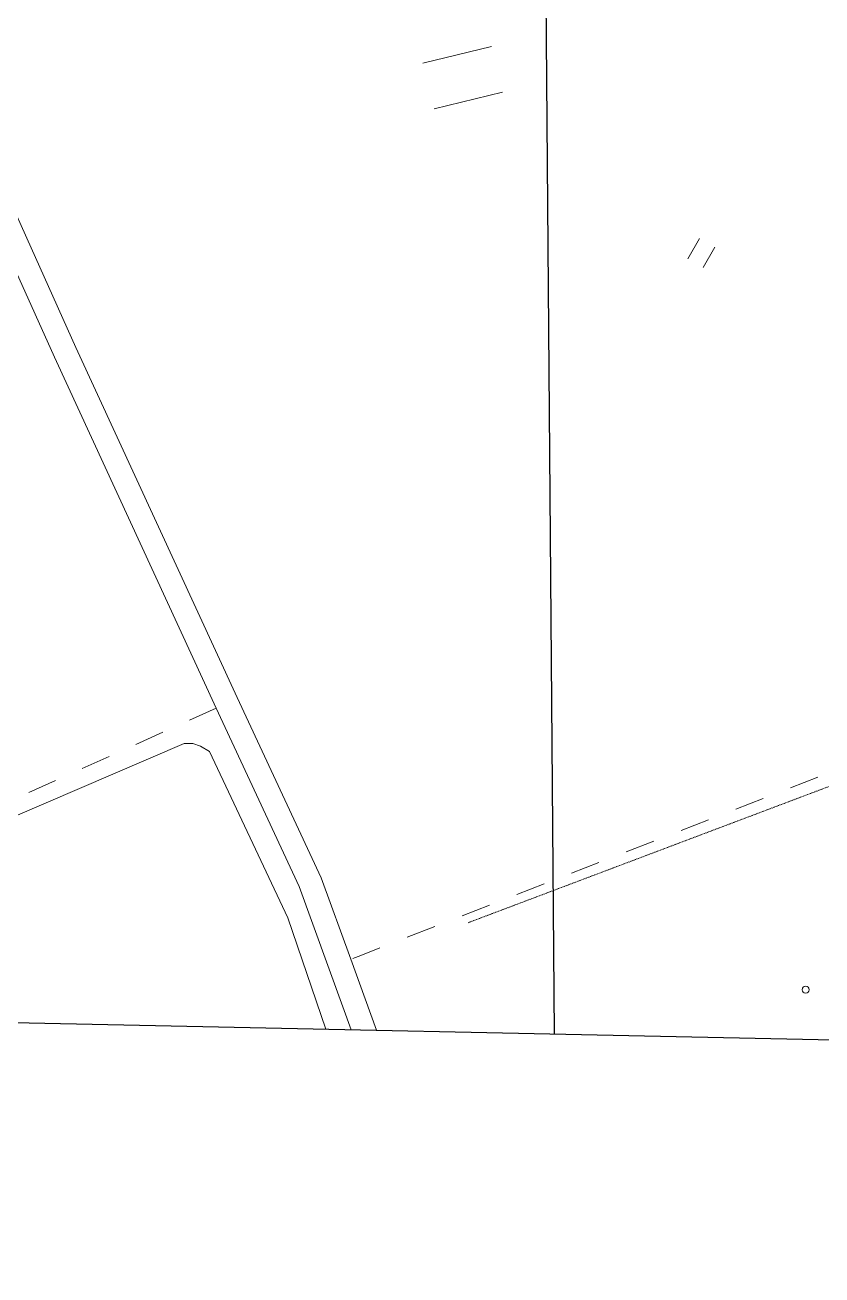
# Model space of a CAD drawing. Header units: millimetres. Extents: x 432273 to 1139245, y 170116 to 705940.
# Drawn here: x 484403 to 518299, y 196973 to 250141 of the extents above; entities that cross this region are included whole.
import ezdxf

# ---------------------------------------------------------------- set-up
doc = ezdxf.new("R2010")
doc.units = ezdxf.units.MM
doc.header["$LTSCALE"] = 100
doc.linetypes.add('56301', pattern=[0.5, 0.25, -0.25])
doc.layers.get('Defpoints').update_dxf_attribs({"color": 153})
doc.layers.add('D-BGD', color=7, linetype='Continuous', lineweight=13)
doc.layers.add('●予備設計_LP横断', color=7, linetype='Continuous', lineweight=13)

# ---------------------------------------------------------------- blocks, each defined once
blk = doc.blocks.new('M6311')
at = {"layer": '●予備設計_LP横断', "linetype": 'Continuous', "lineweight": 9}
for p, q in [((-0.75, -1), (-0.75, 0)), ((0, -1), (0, 0))]:
    blk.add_line(p, q, dxfattribs=at)
blk = doc.blocks.new('M7312')
at = {"layer": '●予備設計_LP横断', "linetype": 'Continuous', "lineweight": 20}
blk.add_circle((0, -0.001), 0.15, dxfattribs=at)
blk = doc.blocks.new('21311212131313131')
at = {"layer": 'D-BGD', "linetype": '56301'}
blk.add_line((2819624.3669, -1467288.917), (2826364.5258, -1484075.4919), dxfattribs=at)
at = {"layer": 'D-BGD', "linetype": 'Continuous'}
for p, q in [((2819856.7053, -1469317.6916, 363874.9803), (2820335.0721, -1470472.2175, 363901.9803)), ((2820813.4389, -1471626.7434, 363928.9803), (2821291.8058, -1472781.2692, 363955.9803)), ((2821770.1726, -1473935.7951, 363983.9803), (2822248.5395, -1475090.321, 364010.9803)), ((2822726.9063, -1476244.8469, 364037.9803), (2823205.2731, -1477399.3727, 364064.9803)), ((2823683.64, -1478553.8986, 364092.9803), (2824162.0068, -1479708.4245, 364119.9803)), ((2824640.3737, -1480862.9504, 364146.9803), (2825118.7405, -1482017.4762, 364174.9803)), ((2791774.7417, -1486232.7439), (2791006.4595, -1483333.7141)), ((2825597.1073, -1483172.0021, 364201.9803), (2826075.4742, -1484326.528, 364228.9803)), ((2789841.1503, -1486745.1967), (2789072.8681, -1483846.167)), ((2826553.841, -1485481.0539, 364255.9803), (2827032.2079, -1486635.5797, 364283.9803)), ((2817460.6394, -1494961.0626, 363909.9803), (2817996.8283, -1496089.1005, 363938.9803)), ((2818533.4141, -1497218.4957, 363967.9803), (2819069.6029, -1498346.5335, 363996.9803)), ((2819606.1887, -1499475.9287, 364025.9803), (2820142.3776, -1500603.9665, 364054.9803)), ((2820678.9634, -1501733.3617, 364083.9803), (2821215.1522, -1502861.3996, 364112.9803))]:
    blk.add_line(p, q, dxfattribs=at)
at = {"layer": 'D-BGD', "linetype": 'Continuous', "extrusion": (0.923812, 0.382844, 0.001153), "elevation": 2042916.8505}
blk.add_lwpolyline([(-2456936.3468, 361956.3001), (-2457806.237, 361975.3001), (-2458179.6496, 362040.3001)], dxfattribs=at)
at = {"layer": 'D-BGD', "linetype": 'Continuous', "elevation": 363999.9803}
blk.add_lwpolyline([(2722136.3591, -1538266.6095), (2726805.1066, -1540400.6418), (2744192.7805, -1548414.4522), (2744513.5525, -1548453.2502), (2744577.4506, -1548419.828), (2744790.0168, -1548239.7847), (2745989.7888, -1545465.0692), (2746178.7281, -1545078.2851), (2746522.4192, -1544742.0169), (2746875.5229, -1544513.5048), (2776549.5964, -1532770.2575), (2802787.0642, -1522098.3836), (2825272.9799, -1512302.6686), (2825498.6701, -1511890.4018), (2825678.0055, -1511521.161), (2825686.7102, -1511047.1101), (2818986.1385, -1496297.7946), (2818981.9105, -1495930.6677), (2819092.5459, -1495603.6207), (2819303.8304, -1495217.6688), (2826307.5829, -1491732.7379), (2831012.6992, -1490013.2148)], dxfattribs=at)
at = {"layer": 'D-BGD', "linetype": 'Continuous'}
for points in [[(2802252.2527, -1501250.7163, 364039.9803), (2816983.1258, -1494084.0332, 363909.9803), (2824577.8397, -1490352.5973, 364339.9803), (2828019.6298, -1489021.8534, 364409.9803), (2829686.2307, -1488372.3603, 364439.9803), (2831012.6992, -1487865.3649, 364437.6211)], [(2802679.4418, -1502157.1982, 364039.9803), (2817460.6394, -1494961.0626, 363909.9803), (2824973.0798, -1491275.7903, 364339.9803), (2830049.5217, -1489312.2643, 364439.9803), (2831012.6992, -1488944.124, 364438.2673)], [(2802252.2527, -1501250.7163, 364039.9803), (2792912.6342, -1505691.3823, 364189.9803), (2791437.5362, -1506365.9085, 364219.9803), (2767165.2682, -1513177.2401, 364069.9803), (2740004.7891, -1522557.1968, 364149.9803), (2731784.343, -1525786.4782, 363849.9803), (2725916.541, -1528570.8262, 363939.9803)], [(2802679.4418, -1502157.1982, 364039.9803), (2793331.0516, -1506593.0622, 364189.9803), (2791787.2536, -1507309.7822, 364219.9803), (2767465.4934, -1514128.221, 364069.9803), (2740345.735, -1523496.2686, 364149.9803), (2732179.5831, -1526709.6711, 363849.9803), (2726343.7301, -1529477.3081, 363939.9803)]]:
    blk.add_polyline3d(points, dxfattribs=at)
at = {"layer": 'Defpoints'}
blk.add_lwpolyline([(2358657.0594, -1541785.2211), (2831012.6992, -1541785.2211), (2831012.6992, -987785.2211), (2358657.0594, -987785.2211)], close=True, dxfattribs=at)
at = {"layer": 'Defpoints', "linetype": 'Continuous', "flags": 128}
blk.add_lwpolyline([(2831012.6992, -1480293.6013), (2759978.2476, -1482337.8919), (2358657.0594, -1420929.323)], dxfattribs=at)
at = {"layer": 'D-BGD', "linetype": 'Continuous', "lineweight": 20, "xscale": 1000, "yscale": 1000, "zscale": 1000, "rotation": 61.30205960440028}
blk.add_blockref('M7312', (2828907.5496, -1469650.7458, 363294.9804), dxfattribs=at)
at = {"layer": 'D-BGD', "linetype": 'Continuous', "lineweight": 9, "xscale": 1000, "yscale": 1000, "zscale": 1000, "rotation": 61.30205960440028}
blk.add_blockref('M6311', (2797411.7809, -1474167.5596), dxfattribs=at)

msp = doc.modelspace()

# ---------------------------------------------------------------- block references
at = {"layer": 'D-BGD', "linetype": '56301', "rotation": 268.807065034117}
msp.add_blockref('21311212131313131', (2045832.1, 3006806.9, 354000), dxfattribs=at)

doc.saveas('drawing.dxf')
